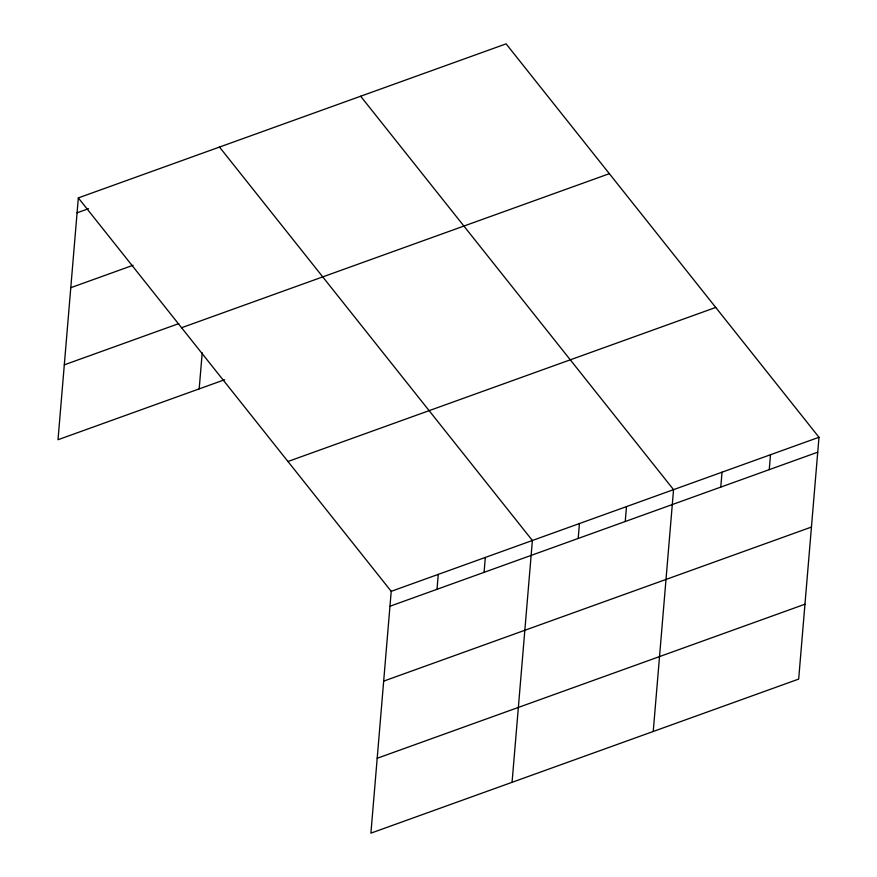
<?xml version="1.0" encoding="UTF-8"?>
<svg xmlns="http://www.w3.org/2000/svg" width="877" height="877" viewBox="0 0 877 877"><rect width="100%" height="100%" fill="white"/><g stroke="black" fill="none" stroke-linecap="round" stroke-linejoin="round"><path stroke-width="1.32" d="M78.327 197.906L391.219 591.328L370.905 833.15L798.673 679.094L818.986 437.272L506.095 43.85L78.327 197.906L58.014 439.728L224.611 379.73M199.178 388.895L202.214 352.784M437.02 589.289L438.27 574.38M484.071 572.352L485.321 557.432M512.069 782.317L532.383 540.484L219.491 147.062M578.184 538.456L579.434 523.536M625.235 521.508L626.485 506.599M653.233 731.473L673.547 489.651L360.644 96.229M720.773 487.108L722.023 472.188M769.25 469.644L770.499 454.735M77.066 212.815L88.511 208.693M70.785 287.7L133.096 265.26M64.306 364.843L178.765 323.624M181.572 327.735L609.351 173.679M287.963 461.499L715.731 307.443M391.219 591.328L818.986 437.272M389.969 606.237L817.737 452.181M383.677 681.122L811.444 527.066M377.198 758.265L804.965 604.22"/></g></svg>
